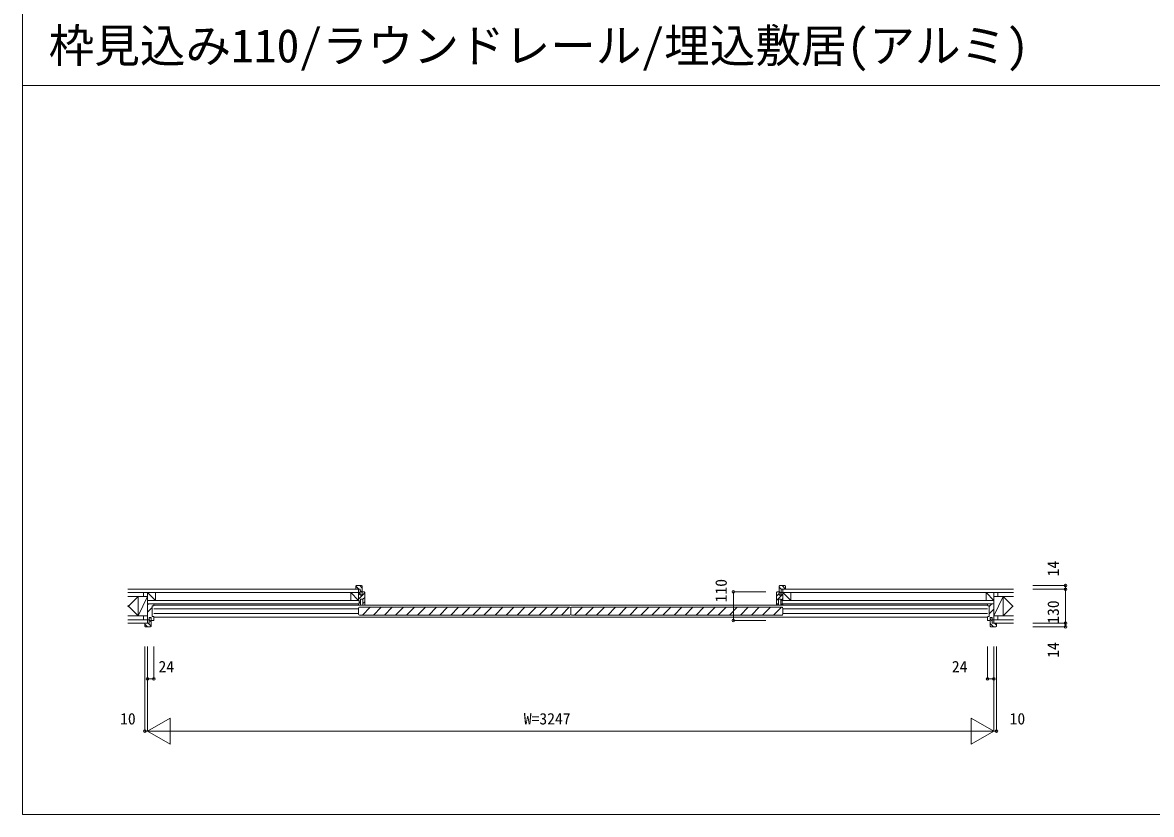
# Model space of a CAD drawing. Units: millimetres, scale not verified. Extents: x -14341 to 14341, y -10000 to 10000.
# Drawn here: x -14341 to -10010, y -10000 to -6961 of the extents above; entities that cross this region are included whole.
import ezdxf
from ezdxf.enums import TextEntityAlignment as Align

# ---------------------------------------------------------------- set-up
doc = ezdxf.new("R2010")
doc.units = ezdxf.units.MM
doc.header["$LTSCALE"] = 50
for name, color, linetype, lineweight in [('0-0_0', 7, 'Continuous', 9), ('0-2_YKK_ZWAK', 7, 'Continuous', 9), ('0-4_YKK_12', 4, 'Continuous', 18), ('0-5_YKK_13', 2, 'Continuous', 18)]:
    doc.layers.add(name, color=color, linetype=linetype, lineweight=lineweight)
doc.layers.add('0-1_USER1', color=7, linetype='Continuous')
doc.styles.add('ＭＳ ゴシック', font='')
doc.styles.get('ＭＳ ゴシック').set_extended_font_data('MS Gothic')

msp = doc.modelspace()

# ---------------------------------------------------------------- linework, layer by layer
at = {"layer": '0-0_0'}
for p, q in [((-14340.51, -10000), (-14340.51, 10000)), ((-14340.51, -7202.5), (14159.49, -7202.5)), ((-14340.51, -10000), (-14339.51, -10000)), ((-14340.51, -10000), (-14339.51, -10000)), ((-14340.51, -10000), (14340.51, -10000))]:
    msp.add_line(p, q, dxfattribs=at)
at = {"layer": '0-2_YKK_ZWAK'}
for p, q in [((-11423.69, -9136), (-11423.69, -9148.5)), ((-10539.43, -9136), (-11423.69, -9136)), ((-13937.1, -9148.5), (-13051.69, -9148.5)), ((-13937.1, -9163.5), (-13897.19, -9163.5)), ((-13897.19, -9163.5), (-13897.19, -9238.5)), ((-13861.19, -9163.5), (-13897.19, -9163.5)), ((-13861.19, -9163.5), (-13897.19, -9238.5)), ((-13876.19, -9148.5), (-13876.19, -9163.5)), ((-13831.19, -9179.5), (-13861.19, -9148.5)), ((-13861.19, -9163.5), (-13861.19, -9238.5)), ((-13861.19, -9179.5), (-13831.19, -9179.5)), ((-13831.19, -9148.5), (-13831.19, -9179.5)), ((-13831.19, -9179.5), (-13048.69, -9179.5)), ((-13081.69, -9148.5), (-13051.69, -9148.5)), ((-13048.69, -9192), (-13048.69, -9179.5)), ((-11426.69, -9192), (-11426.69, -9179.5)), ((-10614.19, -9179.5), (-11426.69, -9179.5)), ((-10539.43, -9148.5), (-11423.69, -9148.5)), ((-11423.69, -9148.5), (-11393.69, -9148.5)), ((-11423.69, -9179.5), (-11393.69, -9179.5)), ((-10644.19, -9148.5), (-10614.19, -9148.5)), ((-10644.19, -9179.5), (-10614.19, -9179.5)), ((-10578.19, -9163.5), (-10614.19, -9238.5)), ((-10614.19, -9163.5), (-10614.19, -9238.5)), ((-10578.19, -9163.5), (-10614.19, -9163.5)), ((-10599.19, -9148.5), (-10599.19, -9163.5)), ((-10578.19, -9163.5), (-10578.19, -9238.5)), ((-10539.43, -9163.5), (-10578.19, -9163.5)), ((-13937.1, -9198.6), (-13897.19, -9238.5)), ((-13861.19, -9192), (-13048.69, -9192)), ((-10614.19, -9192), (-11426.69, -9192)), ((-10539.77, -9200.07), (-10578.19, -9238.5)), ((-13937.1, -9238.5), (-13897.19, -9238.5)), ((-13861.19, -9253.5), (-13937.1, -9253.5)), ((-13861.19, -9238.5), (-13897.19, -9238.5)), ((-13876.19, -9238.5), (-13876.19, -9253.5)), ((-10578.19, -9238.5), (-10614.19, -9238.5)), ((-10614.19, -9253.5), (-10539.43, -9253.5)), ((-10599.19, -9238.5), (-10599.19, -9253.5)), ((-10539.43, -9238.5), (-10578.19, -9238.5))]:
    msp.add_line(p, q, dxfattribs=at)
for points in [[(-13937.1, -9136), (-13051.69, -9136), (-13051.69, -9148.5)], [(-13937.1, -9203.4), (-13897.19, -9163.5), (-13897.19, -9238.5)], [(-13861.19, -9179.5), (-13861.19, -9148.5), (-13831.19, -9148.5)], [(-13081.69, -9179.5), (-13081.69, -9148.5), (-13051.69, -9179.5), (-13051.69, -9148.5)], [(-11423.69, -9179.5), (-11423.69, -9148.5), (-11393.69, -9179.5), (-11393.69, -9148.5)], [(-10644.19, -9179.5), (-10644.19, -9148.5), (-10614.19, -9179.5), (-10614.19, -9148.5)], [(-10539.77, -9201.93), (-10578.19, -9163.5), (-10578.19, -9238.5)], [(-13937.1, -9266), (-13861.19, -9266), (-13861.19, -9253.5)], [(-10539.43, -9266), (-10614.19, -9266), (-10614.19, -9253.5)]]:
    msp.add_lwpolyline(points, dxfattribs=at)
at = {"layer": '0-4_YKK_12'}
for p, q in [((-13061.69, -9124.33), (-13050.02, -9136)), ((-13039.69, -9122), (-13059.69, -9122)), ((-13047.05, -9122), (-13037.69, -9131.36)), ((-13037.69, -9157), (-13037.69, -9124)), ((-11437.69, -9157), (-11437.69, -9124)), ((-11437.69, -9128), (-11429.69, -9136)), ((-11435.69, -9122), (-11415.69, -9122)), ((-11426.72, -9122), (-11413.69, -9135.02)), ((-13051.69, -9173.99), (-13027.69, -9149.99)), ((-13051.69, -9157.02), (-13045.39, -9150.72)), ((-13045.19, -9140.83), (-13037.69, -9148.33)), ((-13034.94, -9174.21), (-13027.69, -9166.96)), ((-13027.69, -9197), (-13027.69, -9148)), ((-11447.69, -9197), (-11447.69, -9148)), ((-11447.69, -9162.04), (-11437.69, -9152.04)), ((-11447.69, -9179.01), (-11423.69, -9155.01)), ((-11437.69, -9144.97), (-11430.19, -9152.47)), ((-11430.94, -9179.23), (-11423.69, -9171.98)), ((-13861.19, -9195.96), (-13857.24, -9192)), ((-13861.19, -9224.24), (-13843.19, -9206.24)), ((-13843.19, -9201), (-13843.19, -9239)), ((-13838.19, -9199), (-13841.19, -9199)), ((-13051.69, -9192), (-13837.19, -9192)), ((-13837.19, -9197.5), (-10638.19, -9197.5)), ((-13051.69, -9211.5), (-13837.19, -9211.5)), ((-13051.69, -9208), (-13051.69, -9231.7)), ((-13051.69, -9208.3), (-13051.69, -9231.7)), ((-13048.69, -9187.96), (-13044.44, -9183.71)), ((-13048.39, -9205), (-12240.99, -9205)), ((-13037.04, -9235), (-13007.04, -9205)), ((-13034.94, -9191.19), (-13027.69, -9183.94)), ((-12994.61, -9235), (-12964.61, -9205)), ((-12952.18, -9235), (-12922.18, -9205)), ((-12909.76, -9235), (-12879.76, -9205)), ((-12867.33, -9235), (-12837.33, -9205)), ((-12824.9, -9235), (-12794.9, -9205)), ((-12782.48, -9235), (-12752.48, -9205)), ((-12740.05, -9235), (-12710.05, -9205)), ((-12697.62, -9235), (-12667.62, -9205)), ((-12655.2, -9235), (-12625.2, -9205)), ((-12612.77, -9235), (-12582.77, -9205)), ((-12570.35, -9235), (-12540.35, -9205)), ((-12527.92, -9235), (-12497.92, -9205)), ((-12485.49, -9235), (-12455.49, -9205)), ((-12443.07, -9235), (-12413.07, -9205)), ((-12400.64, -9235), (-12370.64, -9205)), ((-12358.21, -9235), (-12328.21, -9205)), ((-12315.79, -9235), (-12285.79, -9205)), ((-12273.36, -9235), (-12243.36, -9205)), ((-12237.69, -9207.85), (-12237.69, -9231.55)), ((-12237.69, -9208.15), (-12237.69, -9231.55)), ((-12237.69, -9231.7), (-12237.69, -9208.3)), ((-12234.39, -9204.85), (-11426.99, -9204.85)), ((-12223.04, -9234.85), (-12193.04, -9204.85)), ((-12180.61, -9234.85), (-12150.61, -9204.85)), ((-12138.18, -9234.85), (-12108.18, -9204.85)), ((-12095.76, -9234.85), (-12065.76, -9204.85)), ((-12053.33, -9234.85), (-12023.33, -9204.85)), ((-12010.9, -9234.85), (-11980.9, -9204.85)), ((-11968.48, -9234.85), (-11938.48, -9204.85)), ((-11926.05, -9234.85), (-11896.05, -9204.85)), ((-11883.62, -9234.85), (-11853.62, -9204.85)), ((-11841.2, -9234.85), (-11811.2, -9204.85)), ((-11798.77, -9234.85), (-11768.77, -9204.85)), ((-11756.35, -9234.85), (-11726.35, -9204.85)), ((-11713.92, -9234.85), (-11683.92, -9204.85)), ((-11671.49, -9234.85), (-11641.49, -9204.85)), ((-11629.07, -9234.85), (-11599.07, -9204.85)), ((-11586.64, -9234.85), (-11556.64, -9204.85)), ((-11544.21, -9234.85), (-11514.21, -9204.85)), ((-11501.79, -9234.85), (-11471.79, -9204.85)), ((-11459.36, -9234.85), (-11429.36, -9204.85)), ((-11447.69, -9195.98), (-11440.44, -9188.73)), ((-11430.94, -9196.2), (-11426.69, -9191.95)), ((-11423.69, -9192), (-10638.19, -9192)), ((-11423.69, -9231.55), (-11423.69, -9208.15)), ((-11423.69, -9211.5), (-10638.19, -9211.5)), ((-10637.19, -9199), (-10634.19, -9199)), ((-10632.19, -9201.96), (-10622.23, -9192)), ((-10632.19, -9201), (-10632.19, -9239)), ((-10632.19, -9230.25), (-10614.19, -9212.25)), ((-13858.58, -9266), (-13847.19, -9277.39)), ((-13854.69, -9252.92), (-13847.19, -9260.42)), ((-13847.19, -9245), (-13847.19, -9278)), ((-13841.19, -9241), (-13838.19, -9241)), ((-13837.19, -9228.5), (-13051.69, -9228.5)), ((-13837.19, -9242), (-13837.19, -9254)), ((-13837.19, -9242.5), (-10638.19, -9242.5)), ((-13048.39, -9235), (-12240.99, -9235)), ((-12234.39, -9234.85), (-11426.99, -9234.85)), ((-11423.69, -9228.5), (-10638.19, -9228.5)), ((-10638.19, -9242), (-10638.19, -9254)), ((-10634.19, -9241), (-10637.19, -9241)), ((-10628.19, -9245), (-10628.19, -9278)), ((-10628.19, -9250.06), (-10620.69, -9257.56)), ((-10628.19, -9267.03), (-10615.23, -9280)), ((-10612.25, -9266), (-10604.19, -9274.06)), ((-13871.19, -9270.36), (-13861.55, -9280)), ((-13849.19, -9280), (-13869.19, -9280)), ((-10626.19, -9280), (-10606.19, -9280))]:
    msp.add_line(p, q, dxfattribs=at)
for points in [[(-13061.69, -9124), (-13061.69, -9136), (-13045.19, -9136), (-13045.19, -9157), (-13037.69, -9157)], [(-11413.69, -9124), (-11413.69, -9136), (-11430.19, -9136), (-11430.19, -9157), (-11437.69, -9157)], [(-13029.69, -9146), (-13037.69, -9146), (-13037.69, -9153), (-13037.69, -9158), (-13045.39, -9158), (-13045.39, -9149.5), (-13046.39, -9148.5), (-13051.69, -9148.5), (-13051.69, -9179), (-13048.69, -9179), (-13048.69, -9192), (-13051.69, -9192), (-13051.69, -9197), (-13044.44, -9197), (-13044.44, -9192.25), (-13044.44, -9173.5), (-13034.94, -9173.5), (-13034.94, -9192.25), (-13034.94, -9197), (-13027.69, -9197)], [(-11445.69, -9146), (-11437.69, -9146), (-11437.69, -9153), (-11437.69, -9158), (-11429.99, -9158), (-11429.99, -9149.5), (-11428.99, -9148.5), (-11423.69, -9148.5), (-11423.69, -9179), (-11426.69, -9179), (-11426.69, -9192), (-11423.69, -9192), (-11423.69, -9197), (-11430.94, -9197), (-11430.94, -9192.25), (-11430.94, -9173.5), (-11440.44, -9173.5), (-11440.44, -9192.25), (-11440.44, -9197), (-11447.69, -9197)], [(-13861.19, -9253.5), (-13861.19, -9192), (-13844.19, -9192), (-13837.19, -9192), (-13837.19, -9198)], [(-10614.19, -9253.5), (-10614.19, -9192), (-10631.19, -9192), (-10638.19, -9192), (-10638.19, -9198)], [(-13871.19, -9278), (-13871.19, -9266), (-13854.69, -9266), (-13854.69, -9245), (-13847.19, -9245)], [(-13839.19, -9256), (-13847.19, -9256), (-13847.19, -9249), (-13847.19, -9244), (-13854.89, -9244), (-13854.89, -9252.5), (-13855.89, -9253.5), (-13861.19, -9253.5)], [(-10636.19, -9256), (-10628.19, -9256), (-10628.19, -9249), (-10628.19, -9244), (-10620.49, -9244), (-10620.49, -9252.5), (-10619.49, -9253.5), (-10614.19, -9253.5)], [(-10604.19, -9278), (-10604.19, -9266), (-10620.69, -9266), (-10620.69, -9245), (-10628.19, -9245)]]:
    msp.add_lwpolyline(points, dxfattribs=at)
for centre, radius, start, end in [((-13059.69, -9124), 2, 90.00001, 179.99999), ((-13039.69, -9124), 2, 0.00001, 89.99999), ((-11435.69, -9124), 2, 90.00001, 179.99999), ((-11415.69, -9124), 2, 0.00001, 89.99999), ((-13029.69, -9148), 2, 0.00001, 89.99999), ((-11445.69, -9148), 2, 90.00001, 179.99999), ((-13841.19, -9201), 2, 90.00001, 179.99999), ((-13838.19, -9198), 1, 270.00001, 359.99999), ((-13048.39, -9208.3), 3.3, 90, 180), ((-12240.99, -9208.3), 3.3, 0, 90), ((-12234.39, -9208.15), 3.3, 90, 180), ((-11426.99, -9208.15), 3.3, 0, 90), ((-10637.19, -9198), 1, 180.00001, 269.99999), ((-10634.19, -9201), 2, 0.00001, 89.99999), ((-13841.19, -9239), 2, 180.00001, 269.99999), ((-13839.19, -9254), 2, 270.00001, 359.99999), ((-13838.19, -9242), 1, 0.00001, 89.99999), ((-13048.39, -9231.7), 3.3, 180, 270), ((-12240.99, -9231.7), 3.3, 270, 0), ((-12234.39, -9231.55), 3.3, 180, 270), ((-11426.99, -9231.55), 3.3, 270, 0), ((-10637.19, -9242), 1, 90.00001, 179.99999), ((-10636.19, -9254), 2, 180.00001, 269.99999), ((-10634.19, -9239), 2, 270.00001, 359.99999), ((-13869.19, -9278), 2, 180.00001, 269.99999), ((-13849.19, -9278), 2, 270.00001, 359.99999), ((-10626.19, -9278), 2, 180.00001, 269.99999), ((-10606.19, -9278), 2, 270.00001, 359.99999)]:
    msp.add_arc(centre, radius, start, end, dxfattribs=at)
at = {"layer": '0-5_YKK_13'}
for p, q in [((-10464.43, -9122), (-10339.43, -9122)), ((-10464.43, -9136), (-10339.43, -9136)), ((-10339.43, -9136), (-10339.43, -9122)), ((-10339.43, -9136), (-10339.43, -9266)), ((-11613.69, -9146), (-11488.69, -9146)), ((-11613.69, -9146), (-11613.69, -9256)), ((-11613.69, -9256), (-11488.69, -9256)), ((-10464.43, -9266), (-10339.43, -9266)), ((-10339.43, -9266), (-10339.43, -9280)), ((-10464.43, -9280), (-10339.43, -9280)), ((-13871.19, -9355), (-13871.19, -9680)), ((-13861.19, -9355), (-13861.19, -9680)), ((-13837.19, -9355), (-13837.19, -9480)), ((-10614.19, -9355), (-10614.19, -9680)), ((-10604.19, -9355), (-10604.19, -9680)), ((-13861.19, -9480), (-13837.19, -9480)), ((-13861.19, -9680), (-13774.59, -9630)), ((-13774.59, -9630), (-13774.59, -9730)), ((-10700.79, -9630), (-10700.79, -9730)), ((-10700.79, -9630), (-10614.19, -9680)), ((-13861.19, -9680), (-13871.19, -9680)), ((-13861.19, -9680), (-13774.59, -9730)), ((-13861.19, -9680), (-10614.19, -9680)), ((-10700.79, -9730), (-10614.19, -9680)), ((-10614.19, -9680), (-10604.19, -9680))]:
    msp.add_line(p, q, dxfattribs=at)
msp.add_lwpolyline([(-10638.19, -9355), (-10638.19, -9480), (-10614.19, -9480)], dxfattribs=at)
for centre in [(-10339.43, -9122), (-10339.43, -9136), (-11613.69, -9146), (-11613.69, -9256), (-10339.43, -9266), (-10339.43, -9280), (-13861.19, -9480), (-13837.19, -9480), (-10638.19, -9480), (-10614.19, -9480), (-13871.19, -9680), (-10604.19, -9680)]:
    msp.add_circle(centre, 5, dxfattribs=at)

# ---------------------------------------------------------------- texts
at = {"layer": '0-1_USER1', "style": 'ＭＳ ゴシック'}
msp.add_text('枠見込み110/ラウンドレール/埋込敷居(アルミ)', height=128.3, dxfattribs=at).set_placement((-14240.51, -7152.5), align=Align.BOTTOM_LEFT)
at = {"layer": '0-5_YKK_13', "style": 'ＭＳ ゴシック'}
for s, p in [('14', (-10351.43, -9086.6)), ('110', (-11625.69, -9186.16)), ('130', (-10351.43, -9268.26)), ('14', (-10351.43, -9399))]:
    msp.add_text(s, height=43.99, rotation=90, dxfattribs=at).set_placement(p, align=Align.BOTTOM_LEFT)
for s, p in [('24', (-13819.1, -9468)), ('24', (-10775.48, -9468)), ('10', (-13966.35, -9668)), ('W=3247', (-12417.69, -9668)), ('10', (-10553.94, -9668))]:
    msp.add_text(s, height=43.99, dxfattribs=at).set_placement(p, align=Align.BOTTOM_LEFT)

doc.saveas('drawing.dxf')
